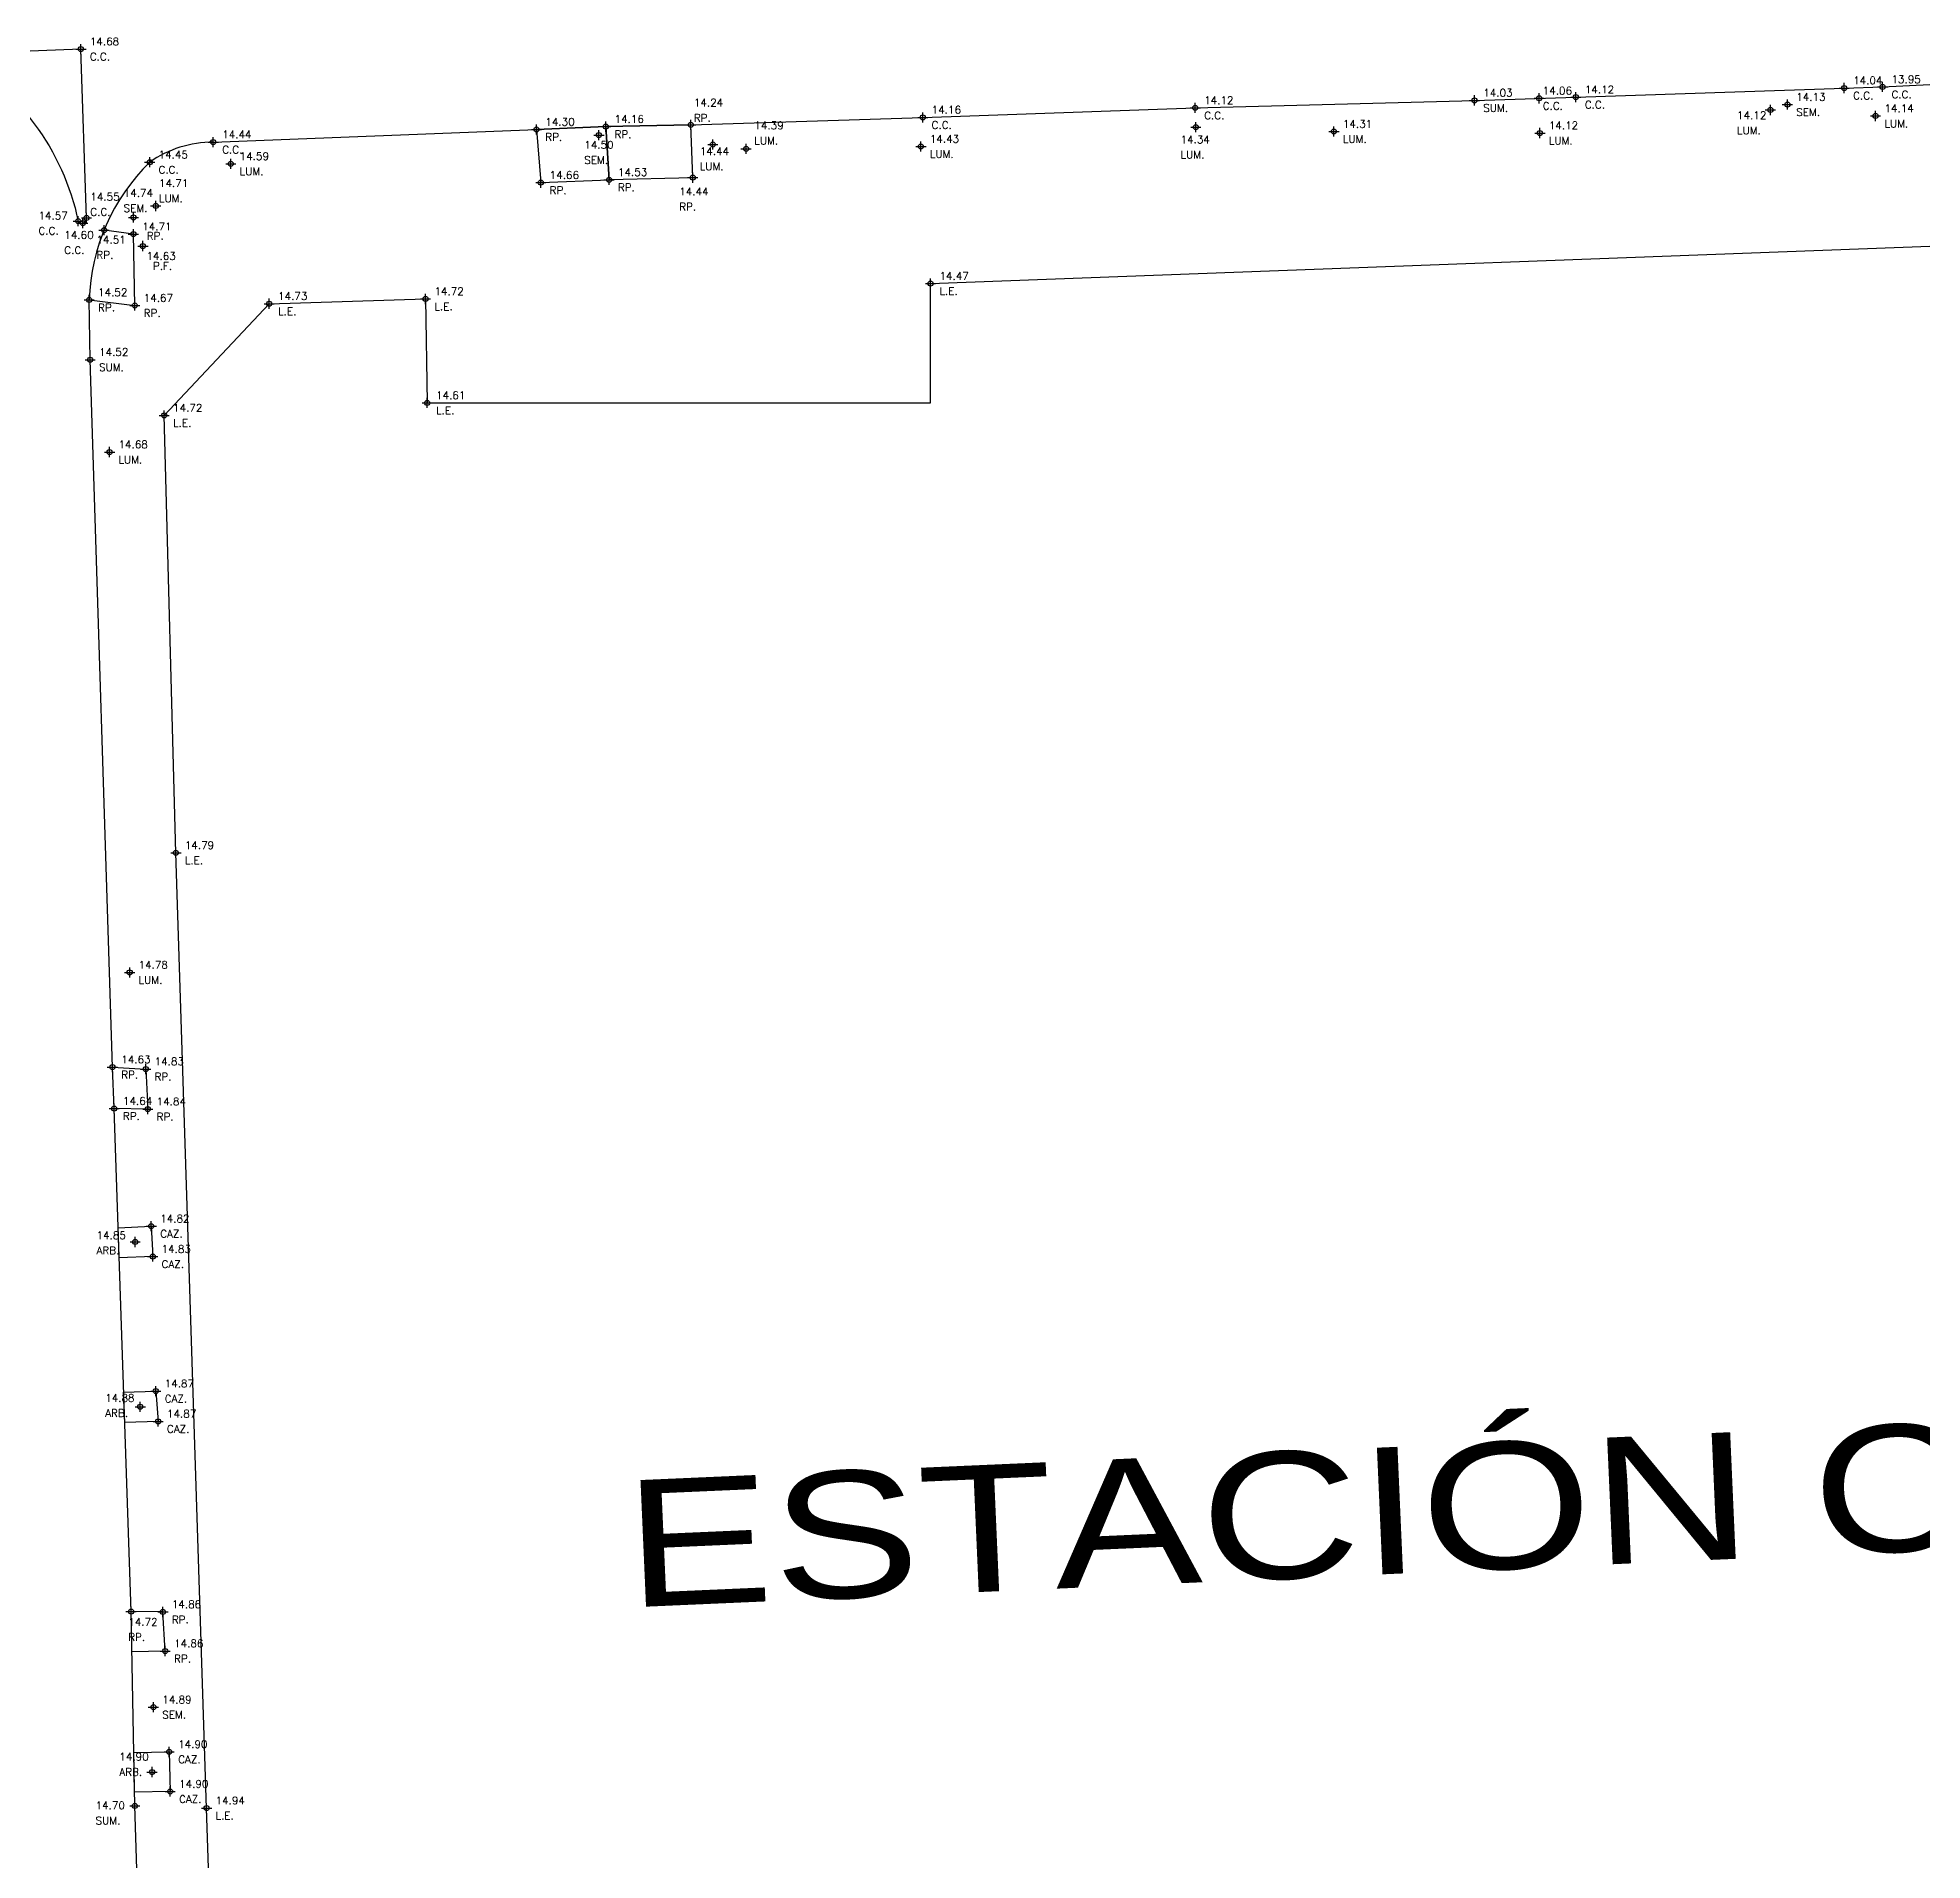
# Model space of a CAD drawing. Header units: metres. Extents: x 27389 to 27997, y 69801 to 70692.
# Drawn here: x 27510.1 to 27584.4, y 70085.9 to 70157.8 of the extents above; entities that cross this region are included whole.
import ezdxf
from ezdxf.enums import TextEntityAlignment as Align

# ---------------------------------------------------------------- set-up
doc = ezdxf.new("R2010")
doc.units = ezdxf.units.M
for name, color, linetype in [('C.C.', 1, 'Continuous'), ('CAZ.', 3, 'Continuous'), ('L.E.', 130, 'Continuous'), ('PUNTOS', 7, 'Continuous'), ('RAMPAS', 5, 'Continuous'), ('TEXTOS', 3, 'Continuous'), ('VER.', 2, 'Continuous')]:
    doc.layers.add(name, color=color, linetype=linetype)
doc.styles.get("Standard").update_dxf_attribs({"font": 'simplex.shx'})
doc.styles.add('Textos', font='', dxfattribs={"width": 1.3, "height": 2})
doc.styles.get('Textos').set_extended_font_data('Cascadia Code')

# ---------------------------------------------------------------- blocks, each defined once
blk = doc.blocks.new('*U5')
at = {"color": 0, "linetype": 'ByBlock', "lineweight": -2, "transparency": 16777216}
for p, q in [((-1, 0), (1, 0)), ((0, -1), (0, 1))]:
    blk.add_line(p, q, dxfattribs=at)
blk.add_circle((0, 0), 0.5, dxfattribs=at)

msp = doc.modelspace()

# ---------------------------------------------------------------- linework, layer by layer
at = {"layer": 'C.C.'}
for p, q in [((27582.818, 70155.843), (27584.68, 70155.935)), ((27555.714, 70155.015), (27566.719, 70155.31)), ((27566.719, 70155.31), (27570.724, 70155.439)), ((27570.724, 70155.439), (27581.304, 70155.798)), ((27570.724, 70155.439), (27570.724, 70155.439)), ((27581.304, 70155.798), (27582.818, 70155.843)), ((27535.817, 70154.347), (27544.968, 70154.639)), ((27544.968, 70154.639), (27555.714, 70155.015)), ((27516.992, 70153.666), (27529.734, 70154.163)), ((27529.734, 70154.163), (27532.465, 70154.275)), ((27532.465, 70154.275), (27535.817, 70154.347)), ((27512.137, 70145.082), (27512.097, 70147.438)), ((27513.013, 70117.176), (27512.137, 70145.082)), ((27513.08, 70115.54), (27513.013, 70117.176)), ((27513.749, 70095.699), (27513.08, 70115.54)), ((27513.899, 70088.031), (27513.749, 70095.699)), ((27515.066, 70051.076), (27513.899, 70088.031))]:
    msp.add_line(p, q, dxfattribs=at)
at = {"layer": 'C.C.', "flags": 128}
msp.add_lwpolyline([(27511.992, 70150.672), (27511.773, 70157.334), (27506.743, 70157.14, -0.221808), (27511.662, 70150.546, 0.809842), (27511.992, 70150.672, -1.168819)], format="xyb", dxfattribs=at)
at = {"layer": 'C.C.'}
for centre, radius, start, end in [((27517.005, 70149.277), 4.389, 90.1645, 125.05275), ((27520.053, 70147.182), 7.96, 134.39684, 178.15862)]:
    msp.add_arc(centre, radius, start, end, dxfattribs=at)
at = {"layer": 'CAZ.', "flags": 128}
for points in [[(27514.547, 70110.901), (27514.602, 70109.701), (27513.278, 70109.656), (27513.238, 70110.841)], [(27514.726, 70104.394), (27514.815, 70103.202), (27513.498, 70103.158), (27513.457, 70104.351)], [(27515.255, 70090.165), (27515.292, 70088.6), (27513.888, 70088.573), (27513.858, 70090.138)]]:
    msp.add_lwpolyline(points, close=True, dxfattribs=at)
at = {"layer": 'L.E.', "flags": 128}
msp.add_lwpolyline([(27519.1, 70016.58), (27516.73, 70087.945), (27515.519, 70125.629), (27515.055, 70142.883), (27519.195, 70147.291), (27525.362, 70147.478), (27525.426, 70143.376), (27545.277, 70143.376), (27545.277, 70148.084), (27589.603, 70149.746), (27632.996, 70150.87), (27633.109, 70149.26), (27634.651, 70149.26), (27655.276, 70150.522)], dxfattribs=at)
at = {"layer": 'RAMPAS', "flags": 128}
for points in [[(27529.734, 70154.163), (27529.906, 70152.066), (27532.598, 70152.177), (27532.465, 70154.275)], [(27532.597, 70152.185), (27535.896, 70152.264), (27535.817, 70154.347), (27532.465, 70154.275)]]:
    msp.add_lwpolyline(points, close=True, dxfattribs=at)
for points in [[(27512.097, 70147.438), (27513.898, 70147.219), (27513.839, 70150.036), (27512.683, 70150.19)], [(27513.013, 70117.176), (27514.327, 70117.099), (27514.407, 70115.519), (27513.08, 70115.54)], [(27515.095, 70094.141), (27515.006, 70095.683), (27513.749, 70095.699)], [(27515.095, 70094.141), (27513.78, 70094.115)]]:
    msp.add_lwpolyline(points, dxfattribs=at)

# ---------------------------------------------------------------- block references
at = {"layer": 'PUNTOS', "color": 1, "xscale": 0.2, "yscale": 0.2, "zscale": 0.2}
for p in [(27511.773, 70157.334, 14.676), (27511.662, 70150.546, 14.568), (27511.992, 70150.672, 14.549), (27511.849, 70150.467, 14.604), (27513.913, 70110.279, 14.85), (27514.112, 70103.776, 14.88), (27514.575, 70089.369, 14.9)]:
    msp.add_blockref('*U5', p, dxfattribs=at)
at = {"layer": 'VER.', "color": 1, "xscale": 0.2, "yscale": 0.2, "zscale": 0.2}
for p in [(27581.304, 70155.798, 14.043), (27582.818, 70155.843, 13.946), (27555.714, 70155.015, 14.123), (27566.719, 70155.31, 14.028), (27569.273, 70155.392, 14.059), (27570.724, 70155.439, 14.125), (27579.062, 70155.145, 14.127), (27532.465, 70154.275, 14.163), (27535.817, 70154.347, 14.238), (27544.968, 70154.639, 14.16), (27555.739, 70154.253, 14.34), (27578.393, 70154.933, 14.125), (27582.541, 70154.695, 14.145), (27516.992, 70153.666, 14.445), (27529.734, 70154.163, 14.304), (27532.2, 70153.942, 14.495), (27536.691, 70153.57, 14.435), (27561.184, 70154.082, 14.31), (27569.306, 70154.023, 14.124), (27514.484, 70152.87, 14.448), (27517.681, 70152.808, 14.59), (27538, 70153.4, 14.388), (27544.897, 70153.492, 14.432), (27529.906, 70152.066, 14.66), (27532.598, 70152.177, 14.527), (27535.896, 70152.264, 14.441), (27513.843, 70150.693, 14.737), (27514.72, 70151.145, 14.707), (27512.683, 70150.19, 14.513), (27513.839, 70150.036, 14.706), (27514.218, 70149.566, 14.626), (27545.277, 70148.084, 14.471), (27512.097, 70147.438, 14.518), (27513.898, 70147.219, 14.666), (27519.195, 70147.291, 14.727), (27525.362, 70147.478, 14.718), (27512.137, 70145.082, 14.517), (27525.426, 70143.376, 14.606), (27515.055, 70142.883, 14.722), (27512.903, 70141.438, 14.676), (27515.519, 70125.629, 14.792), (27513.694, 70120.911, 14.783), (27513.013, 70117.176, 14.631), (27514.327, 70117.099, 14.828), (27513.08, 70115.54, 14.642), (27514.407, 70115.519, 14.84), (27514.547, 70110.901, 14.825), (27514.602, 70109.701, 14.833), (27514.726, 70104.394, 14.869), (27514.815, 70103.202, 14.873), (27513.749, 70095.699, 14.718), (27515.006, 70095.683, 14.857), (27515.095, 70094.141, 14.864), (27514.63, 70091.926, 14.89), (27515.255, 70090.165, 14.897), (27515.292, 70088.6, 14.904), (27513.899, 70088.031, 14.695), (27516.73, 70087.945, 14.94)]:
    msp.add_blockref('*U5', p, dxfattribs=at)

# ---------------------------------------------------------------- texts
at = {"layer": 'PUNTOS', "color": 1, "char_height": 0.3, "attachment_point": 7}
for s, insert in [('14.68', (27512.123, 70157.484, 14.676)), ('14.55', (27512.142, 70151.358, 14.549)), ('14.57', (27510.097, 70150.613, 14.568)), ('14.60', (27511.117, 70149.853, 14.604)), ('14.85', (27512.388, 70110.392, 14.85)), ('14.88', (27512.729, 70103.976, 14.88)), ('14.90', (27513.287, 70089.823, 14.9))]:
    msp.add_mtext(s, dxfattribs=dict(at, insert=insert))
at = {"layer": 'PUNTOS', "color": 3, "char_height": 0.3, "attachment_point": 1}
for s, insert in [('C.C.', (27512.123, 70157.184, 14.676)), ('C.C.', (27512.142, 70151.058, 14.549)), ('C.C.', (27510.097, 70150.313, 14.568)), ('C.C.', (27511.117, 70149.553, 14.604)), ('ARB.', (27512.388, 70110.092, 14.85)), ('ARB.', (27512.729, 70103.676, 14.88)), ('ARB.', (27513.287, 70089.523, 14.9))]:
    msp.add_mtext(s, dxfattribs=dict(at, insert=insert))
at = {"layer": 'TEXTOS', "style": 'Textos', "width": 1.3}
msp.add_text('ESTACIÓN CONSTITUCIÓN', height=5, rotation=2.51546, dxfattribs=at).set_placement((27589.68, 70100.837), align=Align.MIDDLE_CENTER)
at = {"layer": 'VER.', "color": 1, "char_height": 0.3, "attachment_point": 7}
for s, insert in [('14.04', (27581.654, 70155.948, 14.043)), ('13.95', (27583.168, 70155.993, 13.946)), ('14.24', (27535.941, 70155.07, 14.238)), ('14.12', (27556.064, 70155.165, 14.123)), ('14.03', (27567.069, 70155.46, 14.028)), ('14.06', (27569.415, 70155.542, 14.059)), ('14.12', (27571.074, 70155.589, 14.125)), ('14.13', (27579.412, 70155.295, 14.127)), ('14.30', (27530.084, 70154.313, 14.304)), ('14.16', (27532.816, 70154.425, 14.163)), ('14.39', (27538.326, 70154.172, 14.388)), ('14.16', (27545.318, 70154.789, 14.16)), ('14.31', (27561.534, 70154.232, 14.31)), ('14.12', (27569.656, 70154.173, 14.124)), ('14.12', (27577.076, 70154.572, 14.125)), ('14.14', (27582.891, 70154.845, 14.145)), ('14.44', (27517.342, 70153.816, 14.445)), ('14.50', (27531.621, 70153.406, 14.495)), ('14.43', (27545.247, 70153.642, 14.432)), ('14.34', (27555.132, 70153.616, 14.34)), ('14.45', (27514.834, 70153.02, 14.448)), ('14.59', (27518.031, 70152.958, 14.59)), ('14.44', (27536.175, 70153.155, 14.435)), ('14.66', (27530.256, 70152.216, 14.66)), ('14.53', (27532.948, 70152.327, 14.527)), ('14.74', (27513.458, 70151.507, 14.737)), ('14.71', (27514.849, 70151.895, 14.707)), ('14.44', (27535.365, 70151.566, 14.441)), ('14.71', (27514.189, 70150.186, 14.706)), ('14.51', (27512.383, 70149.665, 14.513)), ('14.63', (27514.355, 70149.021, 14.626)), ('14.47', (27545.627, 70148.234, 14.471)), ('14.52', (27512.447, 70147.588, 14.518)), ('14.72', (27525.712, 70147.628, 14.718)), ('14.67', (27514.248, 70147.369, 14.666)), ('14.73', (27519.545, 70147.441, 14.727)), ('14.52', (27512.487, 70145.232, 14.517)), ('14.72', (27515.405, 70143.033, 14.722)), ('14.61', (27525.776, 70143.526, 14.606)), ('14.68', (27513.253, 70141.588, 14.676)), ('14.79', (27515.869, 70125.779, 14.792)), ('14.78', (27514.044, 70121.061, 14.783)), ('14.63', (27513.363, 70117.326, 14.631)), ('14.83', (27514.677, 70117.249, 14.828)), ('14.64', (27513.43, 70115.69, 14.642)), ('14.84', (27514.757, 70115.669, 14.84)), ('14.82', (27514.897, 70111.051, 14.825)), ('14.83', (27514.952, 70109.851, 14.833)), ('14.87', (27515.076, 70104.544, 14.869)), ('14.87', (27515.165, 70103.352, 14.873)), ('14.86', (27515.356, 70095.833, 14.857)), ('14.72', (27513.638, 70095.141, 14.718)), ('14.86', (27515.445, 70094.291, 14.864)), ('14.89', (27514.98, 70092.076, 14.89)), ('14.90', (27515.605, 70090.315, 14.897)), ('14.90', (27515.642, 70088.75, 14.904)), ('14.94', (27517.08, 70088.095, 14.94)), ('14.70', (27512.349, 70087.902, 14.695))]:
    msp.add_mtext(s, dxfattribs=dict(at, insert=insert))
at = {"layer": 'VER.', "color": 3, "char_height": 0.3, "attachment_point": 1}
for s, insert in [('C.C.', (27569.415, 70155.242, 14.059)), ('C.C.', (27571.074, 70155.289, 14.125)), ('C.C.', (27581.654, 70155.648, 14.043)), ('C.C.', (27583.168, 70155.693, 13.946)), ('RP.', (27535.941, 70154.77, 14.238)), ('C.C.', (27545.318, 70154.489, 14.16)), ('C.C.', (27556.064, 70154.865, 14.123)), ('SUM.', (27567.069, 70155.16, 14.028)), ('SEM.', (27579.412, 70154.995, 14.127)), ('LUM.', (27582.891, 70154.545, 14.145)), ('RP.', (27530.084, 70154.013, 14.304)), ('RP.', (27532.816, 70154.125, 14.163)), ('LUM.', (27538.326, 70153.872, 14.388)), ('LUM.', (27561.534, 70153.932, 14.31)), ('LUM.', (27569.656, 70153.873, 14.124)), ('LUM.', (27577.076, 70154.272, 14.125)), ('C.C.', (27517.342, 70153.516, 14.445)), ('SEM.', (27531.621, 70153.106, 14.495)), ('LUM.', (27545.247, 70153.342, 14.432)), ('LUM.', (27555.132, 70153.316, 14.34)), ('C.C.', (27514.834, 70152.72, 14.448)), ('LUM.', (27518.031, 70152.658, 14.59)), ('LUM.', (27536.175, 70152.855, 14.435)), ('LUM.', (27514.849, 70151.595, 14.707)), ('RP.', (27530.256, 70151.916, 14.66)), ('RP.', (27532.948, 70152.027, 14.527)), ('SEM.', (27513.458, 70151.207, 14.737)), ('RP.', (27535.365, 70151.266, 14.441)), ('RP.', (27514.369, 70150.116, 14.706)), ('RP.', (27512.383, 70149.365, 14.513)), ('P.F.', (27514.61, 70148.925, 14.626)), ('L.E.', (27545.627, 70147.934, 14.471)), ('RP.', (27512.447, 70147.288, 14.518)), ('RP.', (27514.248, 70147.069, 14.666)), ('L.E.', (27519.545, 70147.141, 14.727)), ('L.E.', (27525.712, 70147.328, 14.718)), ('SUM.', (27512.487, 70144.932, 14.517)), ('L.E.', (27515.405, 70142.733, 14.722)), ('L.E.', (27525.776, 70143.226, 14.606)), ('LUM.', (27513.253, 70141.288, 14.676)), ('L.E.', (27515.869, 70125.479, 14.792)), ('LUM.', (27514.044, 70120.761, 14.783)), ('RP.', (27513.363, 70117.026, 14.631)), ('RP.', (27514.677, 70116.949, 14.828)), ('RP.', (27513.43, 70115.39, 14.642)), ('RP.', (27514.757, 70115.369, 14.84)), ('CAZ.', (27514.897, 70110.751, 14.825)), ('CAZ.', (27514.952, 70109.551, 14.833)), ('CAZ.', (27515.076, 70104.244, 14.869)), ('CAZ.', (27515.165, 70103.052, 14.873)), ('RP.', (27515.356, 70095.533, 14.857)), ('RP.', (27513.638, 70094.841, 14.718)), ('RP.', (27515.445, 70093.991, 14.864)), ('SEM.', (27514.98, 70091.776, 14.89)), ('CAZ.', (27515.605, 70090.015, 14.897)), ('CAZ.', (27515.642, 70088.45, 14.904)), ('SUM.', (27512.349, 70087.602, 14.695)), ('L.E.', (27517.08, 70087.795, 14.94))]:
    msp.add_mtext(s, dxfattribs=dict(at, insert=insert))

doc.saveas('drawing.dxf')
